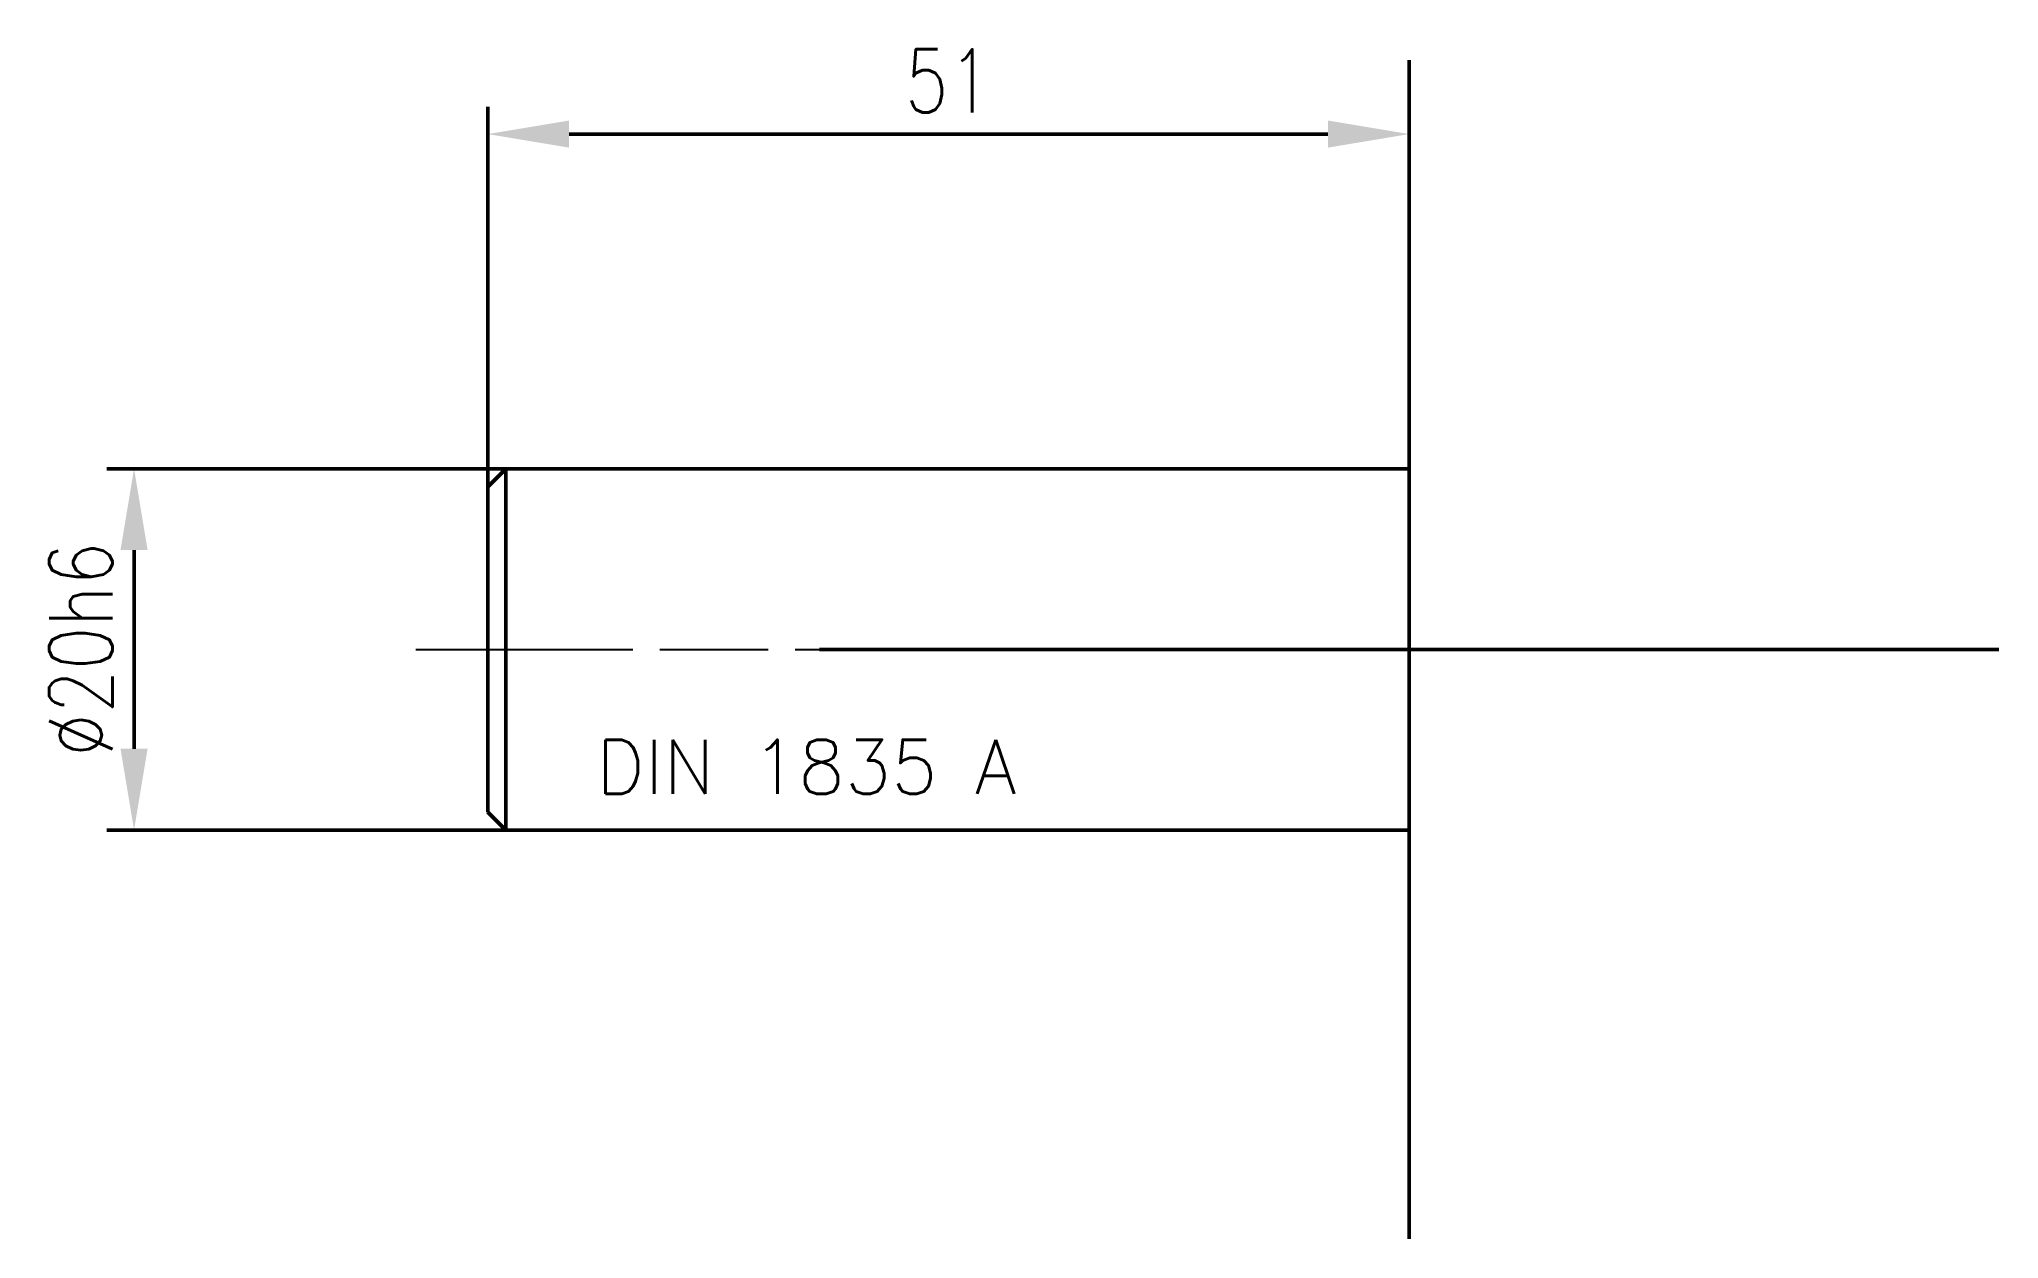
# Model space of a CAD drawing. Header units: millimetres. Extents: x 105 to 214, y 361 to 428.
import ezdxf

# ---------------------------------------------------------------- set-up
doc = ezdxf.new("R2010")
doc.units = ezdxf.units.MM
doc.header["$LTSCALE"] = 2
doc.linetypes.add('LONGDASH_DASH', pattern=[10.5, 6, -0.75, 3, -0.75])
for name, color, linetype, lineweight in [('1', 4, 'Continuous', 50), ('SK1', 4, 'Continuous', 50), ('SK2', 7, 'Continuous', 25), ('SK4', 2, 'LONGDASH_DASH', 25), ('SK6', 5, 'Continuous', 35)]:
    doc.layers.add(name, color=color, linetype=linetype, lineweight=lineweight)
doc.styles.add('SIMPLEX', font='simplex.shx', dxfattribs={"width": 0.8})
doc.dimstyles.new('WALTER_1', dxfattribs={"dimtxt": 3.5, "dimasz": 4.5, "dimexe": 1.5, "dimexo": 0, "dimgap": 1.2, "dimtad": 1, "dimdec": 3, "dimdsep": 46, "dimtxsty": 'SIMPLEX', "dimcen": 2.5, "dimazin": 2, "dimtfac": 1, "dimtdec": 3, "dimtmove": 0, "dimatfit": 0, "dimfxl": 1.25, "dimtolj": 1, "dimarcsym": 0})

# ---------------------------------------------------------------- blocks, each defined once
blk = doc.blocks.new('*D1')
at = {"layer": 'Defpoints', "color": 0, "transparency": 16777216}
for p in [(0, 28.53), (0, 10), (-51, 9)]:
    blk.add_point(p, dxfattribs=at)
at = {"layer": 'SK2', "color": 0, "lineweight": -2, "transparency": 16777216}
for p, q in [((-51, 9), (-51, 30.03)), ((0, 10), (0, 30.03)), ((-46.5, 28.53), (-4.5, 28.53))]:
    blk.add_line(p, q, dxfattribs=at)
at = {"layer": 'SK2', "color": 0, "transparency": 16777216}
for points in [[(-46.5, 29.28), (-46.5, 27.78), (-51, 28.53)], [(-4.5, 29.28), (-4.5, 27.78), (0, 28.53)]]:
    blk.add_solid(points, dxfattribs=at)
at = {"layer": 'SK2', "color": 0, "transparency": 16777216, "insert": (-25.5, 31.48), "char_height": 3.5, "attachment_point": 5, "style": 'SIMPLEX'}
blk.add_mtext('\\A1;51', dxfattribs=at)
blk = doc.blocks.new('*D2')
at = {"layer": 'Defpoints', "color": 0, "transparency": 16777216}
for p in [(-70.572, 10), (-50, 10), (-50, -10)]:
    blk.add_point(p, dxfattribs=at)
at = {"layer": 'SK2', "color": 0, "lineweight": -2, "transparency": 16777216}
for p, q in [((-50, 10), (-72.072, 10)), ((-70.572, -5.5), (-70.572, 5.5)), ((-50, -10), (-72.072, -10))]:
    blk.add_line(p, q, dxfattribs=at)
at = {"layer": 'SK2', "color": 0, "transparency": 16777216}
for points in [[(-71.322, 5.5), (-69.822, 5.5), (-70.572, 10)], [(-71.322, -5.5), (-69.822, -5.5), (-70.572, -10)]]:
    blk.add_solid(points, dxfattribs=at)
at = {"layer": 'SK2', "color": 0, "transparency": 16777216, "insert": (-73.522, 0), "char_height": 3.5, "attachment_point": 5, "rotation": 90, "style": 'SIMPLEX'}
blk.add_mtext('\\A1;%%C20h6', dxfattribs=at)
blk = doc.blocks.new('CENTER')
at = {"layer": '1', "color": 1}
for p, q in [((0, 32.63), (0, -32.63)), ((32.63, 0), (-32.63, 0))]:
    blk.add_line(p, q, dxfattribs=at)
blk = doc.blocks.new('1835a-20')
at = {"layer": 'SK1'}
for p, q in [((-51, 9), (-50, 10)), ((-50, 10), (0, 10)), ((-50, 10), (-50, -10)), ((-51, -9), (-51, 9)), ((-51, -9), (-50, -10)), ((-51, -9), (-50, -10)), ((-51, -9), (-50, -10)), ((-50, -10), (0, -10))]:
    blk.add_line(p, q, dxfattribs=at)
at = {"layer": 'SK4'}
blk.add_line((-54.97607, 0), (0, 0), dxfattribs=at)
at = {"layer": 'SK6', "style": 'SIMPLEX'}
blk.add_text('DIN 1835 A', height=3, dxfattribs=at).set_placement((-45, -8))
at = {"layer": 'SK2'}
dim = blk.add_linear_dim(base=(0, 28.5323), p1=(-51, 9), p2=(0, 10), text='51', dimstyle='WALTER_1', dxfattribs=at)
dim.commit()
dim.dimension.update_dxf_attribs({"geometry": '*D1', "text_midpoint": (-25.5, 28.5323), "dimtype": 128})
dim = blk.add_linear_dim(base=(-70.572, 10), p1=(-50, -10), p2=(-50, 10), angle=90, text='%%C20h6', dimstyle='WALTER_1', dxfattribs=at)
dim.commit()
dim.dimension.update_dxf_attribs({"geometry": '*D2', "text_midpoint": (-70.572, 0), "dimtype": 128})

msp = doc.modelspace()

# ---------------------------------------------------------------- block references
at = {"layer": '1'}
for name in ['1835a-20', 'CENTER']:
    msp.add_blockref(name, (181.29, 393.82), dxfattribs=at)

doc.saveas('drawing.dxf')
